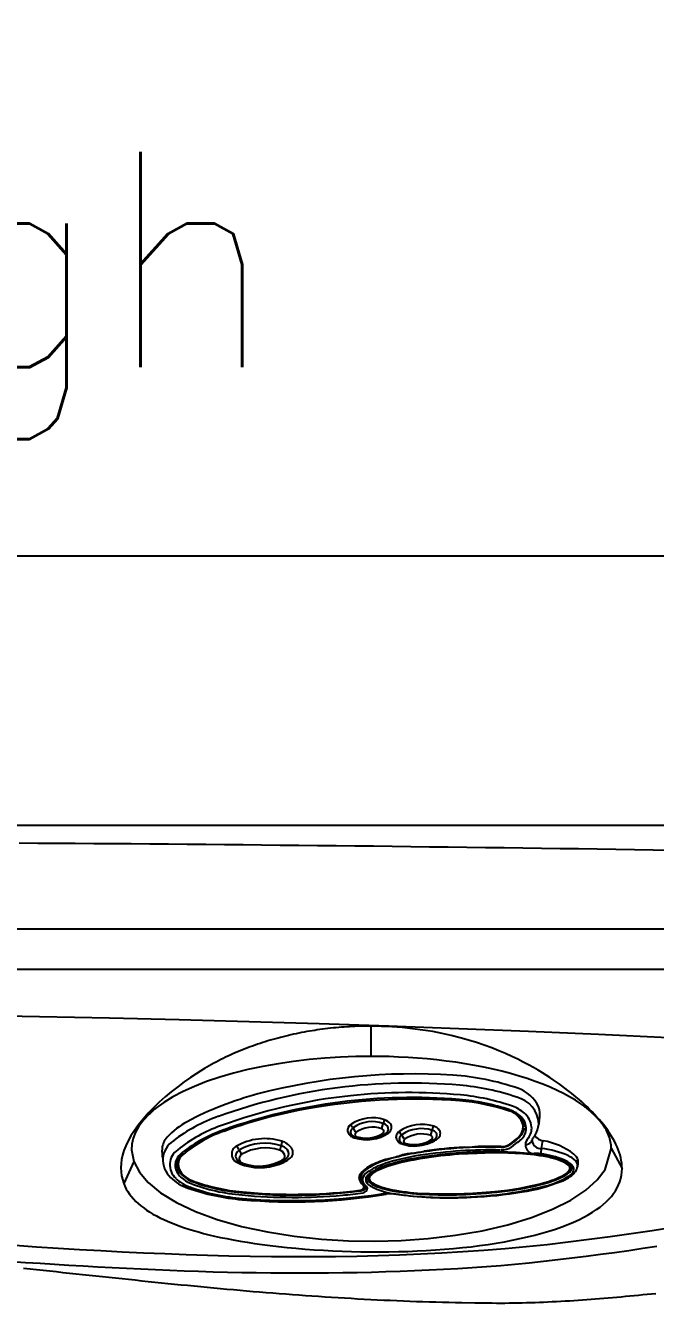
# Model space of a CAD drawing. Extents: x 941 to 1034, y 781 to 934.
# Drawn here: x 995.23 to 1006.91, y 881.75 to 905.51 of the extents above; entities that cross this region are included whole.
import ezdxf
from ezdxf.enums import TextEntityAlignment as Align

# ---------------------------------------------------------------- set-up
doc = ezdxf.new("R2010")
doc.units = 0
doc.header["$MEASUREMENT"] = 0
doc.layers.add('1', color=4, linetype='Continuous')
doc.layers.add('DIM', color=3, linetype='Continuous')
doc.styles.add('SIMPLEX', font='simplex')

# ---------------------------------------------------------------- blocks, each defined once
blk = doc.blocks.new('AUX PANEL')
at = {"layer": '1', "color": 3}
for p, q in [((4.09, 0.706), (4.105, 0.761)), ((3.509, 0.604), (3.478, 0.65)), ((3.575, 0.518), (3.53, 0.586)), ((4.058, 0.603), (4.081, 0.683)), ((4.38, 0.551), (4.414, 0.5)), ((4.479, 0.418), (4.435, 0.484)), ((4.986, 0.589), (4.966, 0.51)), ((4.997, 0.611), (5.013, 0.673)), ((2.208, 0.231), (2.221, 0.292)), ((1.381, 0.18), (1.412, 0.125)), ((1.475, 0.043), (1.435, 0.111)), ((2.197, 0.211), (2.18, 0.135))]:
    blk.add_line(p, q, dxfattribs=at)
for centre, radius, start, end in [((4.898, -9.084), 10.546, 86.8632, 111.5506), ((5.294, -2.689), 4.139, 72.501, 87.4952), ((4.94, -9.286), 10.481, 87.0677, 111.2921), ((4.88, -8.986), 10.271, 86.5699, 97.9706), ((5.25, -2.804), 4.079, 72.6462, 86.5699), ((6.434, 0.738), 0.531, 4.3959, 78.6317), ((4.876, -8.962), 10.247, 97.9706, 111.8262), ((4.522, -7.881), 8.993, 100.738, 112.1152), ((5.003, -9.862), 11.03, 87.4903, 101.2777), ((5.273, -2.793), 3.981, 73.2277, 87.0677), ((5.302, -2.643), 3.805, 73.2962, 87.2313), ((6.31, 0.63), 0.392, 35.432, 77.2832), ((6.317, 0.64), 0.371, 16.1555, 77.5899), ((6.26, 0.484), 0.557, 47.3073, 73.2277), ((6.266, 0.448), 0.672, 50.6403, 72.6462), ((6.222, 0.449), 0.593, 49.076, 63.9015), ((6.445, 0.665), 0.391, 8.207, 50.6403), ((2.12, -2.091), 3.022, 111.2615, 129.3913), ((3.9, 0.087), 0.633, 73.4336, 125.8479), ((6.442, 0.704), 0.257, 0.3358, 49.076), ((6.443, 0.682), 0.288, 306.9321, 47.3073), ((6.423, 0.711), 0.253, 350.8857, 35.432), ((6.552, 0.68), 0.283, 323.3704, 8.207), ((2.113, -2.063), 2.815, 111.8262, 130.4243), ((2.142, -2.108), 2.777, 111.2921, 129.6708), ((3.549, 0.52), 0.0681, 147.5692, 208.5669), ((3.614, 0.555), 0.143, 208.5669, 254.4282), ((3.651, 0.455), 0.189, 129.8753, 147.5692), ((3.599, 0.475), 0.0356, 168.3826, 202.5332), ((3.61, 0.473), 0.0468, 123.687, 168.3826), ((3.754, 1.057), 0.664, 254.4282, 305.983), ((3.899, 0.093), 0.525, 72.5871, 126.8184), ((3.757, 0.965), 0.556, 253.9429, 305.979), ((4.033, 0.522), 0.0756, 43.0492, 72.5871), ((4.025, 0.506), 0.195, 54.0655, 73.4336), ((4.064, 0.545), 0.0357, 303.2086, 351.2073), ((4.059, 0.546), 0.0408, 351.2073, 43.0492), ((4.083, 0.587), 0.0953, 5.0171, 54.0655), ((4.095, 0.588), 0.0841, 305.983, 5.0171), ((4.495, 0.403), 0.112, 123.4939, 150.4891), ((4.82, -0.045), 0.665, 75.5501, 125.3139), ((4.816, -0.029), 0.55, 74.6927, 126.8054), ((4.951, 0.443), 0.0591, 34.3397, 77.9306), ((4.938, 0.415), 0.19, 54.8314, 75.5501), ((4.973, 0.458), 0.0326, 341.0021, 34.3397), ((4.999, 0.5), 0.0854, 9.7066, 54.8314), ((5.01, 0.502), 0.0741, 323.8454, 9.7066), ((5.59, 1.557), 1.447, 304.3422, 311.8229), ((5.653, 1.489), 1.365, 305.362, 313.1514), ((6.288, 0.8), 0.418, 309.7821, 323.2215), ((6.266, 0.835), 0.468, 313.1514, 327.7289), ((6.565, 0.61), 0.0832, 313.3958, 342.3064), ((6.416, 0.709), 0.26, 331.3848, 351.4245), ((6.459, 0.713), 0.24, 327.7289, 356.3018), ((6.92, 0.381), 0.192, 137.2968, 179.7854), ((6.928, 0.461), 0.0807, 137.932, 181.7008), ((7.159, 0.366), 0.327, 141.7136, 152.8307), ((7.09, 0.717), 0.252, 219.319, 262.229), ((0.464, -0.12), 0.449, 125.7886, 176.0645), ((1.953, -1.713), 2.314, 110.6898, 133.9375), ((1.937, -0.724), 0.979, 74.0084, 121.0922), ((3.612, 0.48), 0.0492, 202.5332, 222.9991), ((3.615, 0.484), 0.0543, 222.9991, 256.7133), ((4.468, 0.419), 0.0796, 150.4891, 190.7765), ((4.471, 0.42), 0.0832, 190.7765, 243.1564), ((4.593, 0.66), 0.352, 243.1564, 251.5771), ((4.509, 0.379), 0.0398, 126.097, 204.1853), ((4.522, 0.392), 0.0572, 210.9526, 260.5563), ((4.647, 0.99), 0.685, 255.9831, 305.64), ((4.65, 0.902), 0.583, 256.3823, 305.5673), ((6.378, -8.401), 8.672, 90.7076, 100.5484), ((6.29, -7.841), 8.171, 94.8825, 100.1158), ((4.965, 0.461), 0.0411, 304.9146, 341.0021), ((6.383, -8.558), 8.882, 93.025, 98.8687), ((4.954, 0.543), 0.144, 310.0461, 323.8454), ((5.482, 3.073), 2.775, 272.3124, 276.4711), ((6.39, -8.711), 9.046, 90.7404, 93.7685), ((6.3, -6.423), 6.746, 90.1738, 93.2747), ((6.286, 0.603), 0.269, 267.1106, 296.5573), ((6.279, 0.607), 0.284, 270.1174, 305.362), ((6.281, 0.595), 0.324, 270.7773, 305.3436), ((7.971, -1.352), 2.256, 126.9321, 131.7726), ((6.729, 0.519), 0.133, 269.1945, 321.2663), ((6.914, 0.401), 0.187, 185.7097, 251.1934), ((6.778, 0.48), 0.0707, 321.2663, 351.2247), ((7.011, 0.487), 0.166, 189.7009, 275.984), ((6.714, 0.293), 0.314, 347.339, 5.2156), ((-44.67, 7.536), 52.198, 352.0555, 352.2188), ((6.88, -1.462), 1.791, 68.7788, 85.2916), ((0.489, -0.192), 0.339, 126.3542, 229.549), ((0.608, -0.252), 0.369, 130.1613, 155.7405), ((0.542, -0.181), 0.258, 125.8818, 192.4668), ((1.471, 0.004), 0.107, 152.7339, 212.7658), ((1.519, -0.02), 0.16, 124.1793, 152.7339), ((1.571, -0.087), 0.153, 128.0613, 147.9271), ((1.936, -0.697), 0.864, 73.9923, 122.1245), ((2.145, -0.006), 0.142, 22.2291, 78.4856), ((2.141, -0.014), 0.24, 43.5931, 74.0084), ((2.194, 0.028), 0.0852, 296.3745, 13.5406), ((2.19, 0.1), 0.166, 296.8486, 325.4042), ((2.231, 0.072), 0.116, 325.4042, 43.5931), ((4.471, -0.953), 1.03, 106.5339, 114.5292), ((5.34, -3.307), 3.525, 102.8403, 110.6261), ((5.585, -4.141), 4.34, 100.5484, 109.5628), ((-0.018, 14.17), 14.745, 286.5339, 287.4444), ((5.504, -3.891), 4.038, 102.2348, 108.3973), ((5.717, -4.638), 4.807, 99.0995, 107.8856), ((4.934, -1.591), 1.775, 99.8338, 107.4444), ((6.284, -7.363), 7.57, 93.3483, 103.6374), ((5.998, -6.07), 6.365, 98.8978, 103.0896), ((3.848, 4.674), 4.583, 279.8338, 282.6858), ((6.38, -8.259), 8.493, 90.8326, 101.7653), ((6.364, -8.326), 8.551, 90.8476, 99.4711), ((6.393, -6.216), 6.434, 84.8655, 94.9188), ((6.465, -4.752), 4.981, 83.7239, 92.6272), ((6.421, -6.928), 7.162, 86.4713, 91.3134), ((6.869, -1.11), 1.324, 83.9007, 90.2641), ((7.179, -4.264), 4.496, 92.6065, 93.9775), ((6.722, -2.233), 2.438, 77.8804, 84.1832), ((6.913, -1.414), 1.642, 86.2447, 87.8295), ((6.995, 0.227), 0.0251, 304.6788, 354.3337), ((6.76, -1.902), 2.123, 71.5446, 83.2367), ((6.885, -1.285), 1.489, 66.5256, 85.1925), ((6.798, -1.709), 1.947, 70.3737, 83.4318), ((7.039, -0.86), 1.029, 68.4457, 79.1127), ((7.219, -0.405), 0.539, 55.1292, 68.4457), ((7.292, -0.308), 0.443, 54.3966, 71.5446), ((7.285, -0.337), 0.491, 50.7876, 70.102), ((7.401, -0.098), 0.195, 43.96, 66.5256), ((7.368, -0.192), 0.43, 45.0041, 68.1277), ((7.469, -0.047), 0.103, 14.5673, 55.1292), ((7.429, -0.071), 0.155, 31.3477, 43.96), ((7.458, -0.08), 0.16, 34.1573, 55.4533), ((7.507, -0.023), 0.0639, 328.3765, 31.3477), ((7.537, -0.028), 0.066, 9.4117, 35.1562), ((7.509, -0.062), 0.135, 25.2231, 50.7876), ((0.49, -0.199), 0.241, 155.7405, 201.1498), ((0.542, -0.181), 0.258, 192.4668, 225.9064), ((0.544, -0.182), 0.238, 145.5885, 216.491), ((1.545, 0.052), 0.195, 212.7658, 238.9868), ((1.495, -0.039), 0.0641, 147.9271, 199.8187), ((1.55, -0.02), 0.122, 199.8187, 253.5053), ((1.569, 0.092), 0.241, 238.9868, 257.7433), ((1.777, 0.8), 0.979, 254.6751, 299.9168), ((1.771, 0.741), 0.914, 253.9045, 300.2528), ((4.062, -0.501), 0.444, 130.5135, 150.5571), ((3.925, -0.359), 0.23, 124.3894, 169.4043), ((3.931, -0.391), 0.206, 126.5464, 166.6135), ((4.135, -0.588), 0.557, 115.2129, 130.5135), ((5.11, -2.09), 2.327, 120.2638, 124.3894), ((4.067, -0.485), 0.319, 124.409, 144.7267), ((4.548, -1.223), 1.242, 109.5628, 126.5464), ((4.168, -0.569), 0.435, 121.2, 140.1355), ((4.177, -0.54), 0.395, 115.704, 141.203), ((4.565, -1.211), 1.199, 106.2225, 124.409), ((9.616, -12.229), 13.424, 114.5292, 115.2129), ((4.33, -0.753), 0.78, 107.2647, 120.2638), ((4.61, -1.3), 1.29, 106.6488, 121.2), ((5.112, -2.481), 2.549, 103.9108, 115.704), ((6.064, 2.81), 3.296, 280.6899, 293.4611), ((6.745, 1.019), 1.439, 284.6623, 303.8175), ((6.55, 1.504), 1.912, 287.104, 298.0281), ((6.608, 1.328), 1.709, 287.1896, 299.2994), ((7.053, 0.495), 0.778, 294.4942, 309.3287), ((7.319, 0.093), 0.285, 296.1958, 328.3765), ((7.186, 0.296), 0.547, 298.7146, 311.9764), ((7.41, 0.034), 0.252, 302.904, 330.5441), ((7.442, 0.02), 0.164, 309.3287, 346.5223), ((7.464, 0.001), 0.142, 308.0204, 340.8538), ((7.534, -0.023), 0.0683, 340.8538, 5.6104), ((7.548, -0.044), 0.093, 330.5441, 25.2231), ((0.607, -0.154), 0.366, 201.1498, 229.791), ((0.796, 0.168), 0.813, 229.549, 251.3924), ((0.712, -0.055), 0.448, 216.6808, 252.308), ((0.768, 0.052), 0.582, 225.9064, 250.7557), ((0.726, -0.013), 0.55, 229.791, 250.6244), ((3.747, -0.324), 0.0827, 150.5571, 182.8718), ((3.82, -0.32), 0.155, 182.8718, 227.961), ((3.836, -0.336), 0.138, 172.0602, 214.1366), ((2.079, -2.308), 2.487, 47.71, 48.7976), ((3.843, -0.351), 0.136, 207.1302, 236.6627), ((3.818, -0.364), 0.0904, 166.6135, 217.2924), ((4.053, -0.185), 0.386, 217.2924, 229.962), ((3.732, -0.491), 0.0307, 346.5457, 47.71), ((3.712, -0.55), 0.101, 41.922, 56.6627), ((3.887, -0.357), 0.0974, 144.7267, 219.3538), ((3.978, -0.282), 0.216, 219.3538, 235.0523), ((3.888, -0.335), 0.0706, 140.1355, 219.6246), ((3.944, -0.303), 0.128, 190.8459, 243.2975), ((4, -0.251), 0.211, 217.7981, 243.3099), ((3.919, -0.332), 0.0634, 141.203, 219.1831), ((4.12, -0.08), 0.462, 235.0523, 248.4056), ((4.045, -0.229), 0.226, 219.1831, 246.3327), ((4.26, 0.21), 0.73, 239.2096, 254.2492), ((4.216, 0.127), 0.646, 241.3274, 251.047), ((4.489, 0.783), 1.331, 246.3327, 263.3862), ((5.207, 6.346), 6.983, 272.7222, 285.7486), ((5.01, 8.132), 8.73, 274.7939, 279.984), ((5.139, 7.174), 7.757, 276.2528, 281.4226), ((5.513, 4.925), 5.47, 277.091, 287.0145), ((5.716, 4.172), 4.707, 279.8723, 287.2579), ((1.653, 2.713), 3.498, 251.3924, 267.7645), ((1.658, 2.639), 3.361, 250.6244, 267.4121), ((1.719, 2.917), 3.586, 251.421, 266.6959), ((1.642, 2.557), 3.235, 250.7557, 268.2288), ((2.124, 9.523), 10.261, 266.5519, 276.9572), ((2.128, 9.385), 10.067, 266.4926, 273.2192), ((2.114, 9.839), 10.637, 266.781, 281.4595), ((2.157, 8.778), 9.475, 266.2819, 279.2521), ((2.133, 9.406), 10.088, 273.1801, 278.8593), ((2.905, 3.665), 4.352, 276.0969, 281.2051), ((3.665, -0.381), 0.193, 274.3564, 303.3397), ((3.676, -0.459), 0.103, 276.3351, 322.16), ((3.73, -0.503), 0.102, 281.2051, 328.2455), ((3.727, -0.504), 0.0346, 328.4818, 9.2387), ((3.74, -0.494), 0.0569, 303.3397, 340.7519), ((3.765, -0.503), 0.0312, 340.7519, 41.922), ((3.767, -0.526), 0.0596, 328.2455, 49.962), ((4.516, 0.923), 1.541, 248.4056, 265.6006), ((4.526, 1.067), 1.636, 251.4763, 266.013), ((4.643, 1.57), 2.143, 254.2492, 264.5053), ((4.968, 4.102), 4.685, 262.2396, 269.1507), ((5.063, 5.863), 6.51, 264.1363, 274.1865), ((4.416, -0.589), 0.0236, 79.0835, 88.6815), ((5.016, 4.892), 5.49, 263.7712, 270.3976), ((5.077, 6.897), 7.488, 265.1015, 276.9538), ((5.024, 7.92), 8.502, 269.1517, 277.8679), ((5.015, 7.84), 8.438, 270.2675, 274.9269)]:
    blk.add_arc(centre, radius, start, end, dxfattribs=at)
at = {"layer": '1', "color": 2}
for centre, radius, start, end in [((4.985, -9.767), 11.402, 88.2128, 106.5253), ((5.198, -2.936), 4.567, 72.7244, 88.2128), ((6.355, 0.783), 0.673, 27.941, 72.7244), ((3.446, -4.582), 5.993, 106.5253, 120.0224), ((6.52, 0.928), 0.461, 347.4297, 21.5705), ((3.902, 0.081), 0.71, 73.3731, 126.6286), ((4.04, 0.544), 0.226, 39.2156, 73.3731), ((6.497, 0.801), 0.467, 330.2411, 356.5702), ((7.096, 0.785), 0.134, 161.0592, 185.0976), ((1.16, -0.625), 1.423, 120.0224, 139.1091), ((3.546, 0.549), 0.122, 123.8991, 191.1005), ((3.557, 0.551), 0.133, 191.1005, 239.2691), ((3.756, 1.11), 0.73, 253.8892, 306.3578), ((4.106, 0.625), 0.133, 308.5481, 353.0694), ((4.135, 0.622), 0.104, 353.0694, 39.2156), ((4.41, 0.452), 0.0848, 153.8236, 197.8039), ((4.521, 0.398), 0.209, 132.6044, 153.8236), ((4.823, -0.049), 0.747, 74.7178, 126.4448), ((4.964, 0.465), 0.213, 43.2785, 74.7178), ((5.042, 0.539), 0.105, 2.3795, 43.2785), ((5.034, 0.539), 0.113, 318.9553, 2.3795), ((0.353, 0.073), 0.356, 139.1091, 177.165), ((1.932, -0.719), 1.059, 74.5553, 122.303), ((2.119, -0.041), 0.356, 39.1161, 74.5553), ((3.655, 0.716), 0.324, 239.2691, 251.6989), ((4.49, 0.478), 0.169, 197.8039, 216.3234), ((4.452, 0.45), 0.122, 216.3234, 246.3113), ((4.591, 0.767), 0.468, 246.3113, 256.5178), ((4.649, 1.008), 0.716, 256.5178, 287.4956), ((4.599, 1.167), 0.882, 287.4956, 301.8398), ((4.935, 0.625), 0.244, 301.8398, 318.9553), ((6.881, -0.821), 1.3, 54.6823, 82.229), ((7.51, 0.068), 0.211, 336.4607, 54.6823), ((0.575, 0.062), 0.579, 177.165, 195.0902), ((1.456, 0.037), 0.166, 124.9572, 195.5352), ((2.29, 0.098), 0.136, 312.1345, 39.1161), ((7.58, 0.021), 0.129, 343.1859, 45.0041), ((0.491, -0.088), 0.474, 179.8157, 227.6318), ((1.455, 0.036), 0.164, 195.5352, 241.4325), ((1.697, 0.481), 0.671, 241.4325, 256.2015), ((1.785, 0.84), 1.041, 256.2015, 297.5534), ((2.013, 0.404), 0.548, 297.5534, 312.1345), ((7.001, 0.653), 1.015, 293.4583, 302.5562), ((7.298, 0.187), 0.462, 302.5562, 320.7933), ((7.452, 0.062), 0.264, 320.7933, 342.7195), ((0.754, 0.2), 0.864, 227.6318, 252.8661), ((6.133, 2.652), 3.194, 280.147, 293.4583), ((1.747, 3.422), 4.235, 252.8661, 266.7927), ((2.089, 9.947), 10.769, 266.9181, 281.2009), ((4.278, -1.121), 0.513, 88.3059, 100.9296), ((4.256, -1.934), 1.326, 82.8545, 88.4017), ((5.11, 6.4), 7.051, 264.3901, 275.2555), ((5.26, 6.446), 7.085, 274.0179, 281.6923)]:
    blk.add_arc(centre, radius, start, end, dxfattribs=at)
blk = doc.blocks.new('ENVOY')
at = {"layer": '1', "color": 3, "linetype": 'Continuous'}
for p, q in [((81.052, 87.184), (12.056, 87.184)), ((60.256, 85.383), (60.253, 84.82)), ((64.711, 83.119), (64.911, 82.739)), ((55.86, 82.869), (55.671, 82.46))]:
    blk.add_line(p, q, dxfattribs=at)
at = {"layer": '1', "color": 4}
blk.add_lwpolyline([(93.109, 77.107, 0.414214), (81.109, 89.107), (12, 89.107, 0.414214), (0, 77.107), (0, 12, 0.414214), (12, 0), (81.109, 0, 0.414214), (93.109, 12)], format="xyb", close=True, dxfattribs=at)
at = {"layer": '1', "color": 3, "linetype": 'Continuous'}
for points in [[(53.733, 88.782), (54.078, 88.78), (54.424, 88.777), (54.77, 88.775), (55.116, 88.773), (55.462, 88.77), (55.808, 88.768), (56.153, 88.765), (56.499, 88.762), (56.845, 88.759), (57.191, 88.756), (57.537, 88.753), (57.883, 88.75), (58.229, 88.747), (58.574, 88.743), (58.92, 88.74), (59.266, 88.736), (59.612, 88.732), (59.958, 88.729), (60.304, 88.725), (60.649, 88.721), (60.995, 88.716), (61.341, 88.712), (61.687, 88.708), (62.033, 88.703), (62.378, 88.699), (62.724, 88.694), (63.07, 88.69), (63.416, 88.685), (63.762, 88.68), (64.107, 88.675), (64.453, 88.67), (64.799, 88.664), (65.145, 88.659), (65.491, 88.654), (65.836, 88.648)], [(67.254, 86.434), (65.282, 86.434), (63.311, 86.434), (61.34, 86.434), (59.368, 86.434), (57.397, 86.434), (55.425, 86.434), (53.454, 86.434), (51.482, 86.434), (49.511, 86.434), (47.54, 86.434), (45.568, 86.434), (43.597, 86.434), (41.625, 86.434), (39.654, 86.434), (37.682, 86.434), (35.711, 86.434), (33.74, 86.434), (31.768, 86.434), (29.797, 86.434)], [(60.256, 85.383), (60.206, 85.383), (60.156, 85.382), (60.106, 85.381), (60.056, 85.38), (60.006, 85.379), (59.956, 85.377), (59.906, 85.375), (59.856, 85.372), (59.807, 85.369), (59.757, 85.366), (59.707, 85.362), (59.657, 85.358), (59.607, 85.353), (59.558, 85.348), (59.508, 85.343), (59.459, 85.338), (59.409, 85.332), (59.36, 85.325), (59.31, 85.319), (59.261, 85.312), (59.212, 85.304), (59.163, 85.296), (59.114, 85.288), (59.065, 85.28), (59.016, 85.271), (58.967, 85.261), (58.918, 85.252), (58.87, 85.242), (58.821, 85.231), (58.773, 85.22), (58.725, 85.209), (58.676, 85.198), (58.628, 85.186), (58.58, 85.174), (58.532, 85.161), (58.485, 85.148), (58.437, 85.135), (58.389, 85.121), (58.342, 85.107), (58.295, 85.092), (58.248, 85.077), (58.201, 85.062), (58.154, 85.046), (58.107, 85.03), (58.06, 85.013), (58.014, 84.996), (57.968, 84.979), (57.921, 84.961), (57.875, 84.943), (57.83, 84.924), (57.784, 84.905), (57.739, 84.886), (57.693, 84.866), (57.648, 84.846), (57.604, 84.825), (57.56, 84.804), (57.516, 84.783), (57.472, 84.761), (57.428, 84.739), (57.385, 84.716), (57.342, 84.693), (57.299, 84.67), (57.257, 84.646), (57.214, 84.621), (57.168, 84.594), (57.101, 84.553), (57.013, 84.497), (56.908, 84.427), (56.792, 84.346), (56.672, 84.257), (56.554, 84.165), (56.44, 84.069), (56.329, 83.97), (56.224, 83.869), (56.124, 83.765), (56.03, 83.659), (55.944, 83.552), (55.869, 83.447), (55.805, 83.347), (55.752, 83.251), (55.709, 83.16), (55.675, 83.073), (55.65, 82.99), (55.632, 82.91), (55.621, 82.831), (55.617, 82.752), (55.621, 82.676), (55.631, 82.602), (55.671, 82.46)], [(64.911, 82.739), (64.909, 82.79), (64.905, 82.84), (64.897, 82.89), (64.887, 82.941), (64.874, 82.992), (64.858, 83.043), (64.84, 83.093), (64.819, 83.144), (64.795, 83.195), (64.77, 83.246), (64.742, 83.297), (64.711, 83.348), (64.679, 83.398), (64.645, 83.449), (64.609, 83.499), (64.571, 83.549), (64.531, 83.598), (64.49, 83.647), (64.447, 83.696), (64.403, 83.744), (64.357, 83.791), (64.311, 83.838), (64.263, 83.885), (64.214, 83.93), (64.165, 83.976), (64.114, 84.02), (64.063, 84.064), (64.011, 84.107), (63.958, 84.149), (63.905, 84.191), (63.852, 84.232), (63.798, 84.272), (63.744, 84.311), (63.69, 84.349), (63.635, 84.387), (63.574, 84.427), (63.507, 84.47), (63.434, 84.516), (63.355, 84.564), (63.27, 84.613), (63.178, 84.664), (63.08, 84.716), (62.976, 84.768), (62.865, 84.821), (62.748, 84.874), (62.624, 84.926), (62.494, 84.977), (62.357, 85.027), (62.214, 85.076), (62.064, 85.123), (61.908, 85.167), (61.745, 85.208), (61.575, 85.246), (61.4, 85.28), (61.217, 85.31), (61.029, 85.335), (60.836, 85.356), (60.643, 85.37), (60.256, 85.383)], [(60.253, 84.82), (59.974, 84.817), (59.69, 84.806), (59.402, 84.788), (59.111, 84.762), (58.821, 84.728), (58.533, 84.685), (58.25, 84.635), (57.974, 84.576), (57.706, 84.509), (57.451, 84.434), (57.209, 84.352), (56.983, 84.263), (56.775, 84.169), (56.585, 84.069), (56.416, 83.965), (56.268, 83.858), (56.141, 83.748), (56.036, 83.637), (55.952, 83.525), (55.889, 83.414), (55.847, 83.303), (55.823, 83.194), (55.818, 83.087), (55.86, 82.869)], [(64.145, 83.943), (64.046, 84.007), (63.94, 84.07), (63.827, 84.132), (63.706, 84.191), (63.578, 84.249), (63.443, 84.305), (63.302, 84.358), (63.155, 84.408), (63.003, 84.456), (62.846, 84.502), (62.685, 84.544), (62.519, 84.584), (62.35, 84.62), (62.179, 84.653), (62.005, 84.684), (61.829, 84.711), (61.652, 84.735), (61.475, 84.756), (61.297, 84.773), (61.12, 84.788), (60.943, 84.8), (60.768, 84.809), (60.594, 84.816), (60.253, 84.82)], [(64.13, 83.954), (64.135, 83.95), (64.139, 83.947), (64.144, 83.944), (64.149, 83.94), (64.154, 83.937), (64.159, 83.933), (64.164, 83.93), (64.169, 83.926), (64.174, 83.923), (64.179, 83.919), (64.183, 83.916), (64.188, 83.912), (64.193, 83.909), (64.198, 83.905), (64.203, 83.901), (64.207, 83.898), (64.212, 83.894), (64.217, 83.89), (64.222, 83.887), (64.226, 83.883), (64.231, 83.879), (64.236, 83.876), (64.241, 83.872), (64.245, 83.868), (64.25, 83.864), (64.255, 83.861), (64.259, 83.857), (64.264, 83.853), (64.268, 83.849), (64.273, 83.845), (64.278, 83.842), (64.282, 83.838), (64.287, 83.834), (64.291, 83.83), (64.296, 83.826), (64.3, 83.822), (64.305, 83.818), (64.309, 83.814), (64.314, 83.81), (64.318, 83.806), (64.323, 83.802), (64.327, 83.798), (64.332, 83.794), (64.336, 83.79), (64.341, 83.786), (64.345, 83.782), (64.349, 83.778), (64.354, 83.774), (64.358, 83.77), (64.362, 83.766), (64.367, 83.762), (64.371, 83.758), (64.375, 83.754), (64.379, 83.75), (64.384, 83.746), (64.388, 83.741), (64.392, 83.737), (64.396, 83.733), (64.4, 83.729), (64.404, 83.725), (64.409, 83.721), (64.413, 83.717), (64.417, 83.713), (64.421, 83.708), (64.425, 83.704), (64.429, 83.7), (64.433, 83.696), (64.437, 83.692), (64.441, 83.688), (64.445, 83.684), (64.448, 83.68), (64.452, 83.675), (64.456, 83.671), (64.46, 83.667), (64.463, 83.663), (64.467, 83.659), (64.471, 83.655), (64.474, 83.651), (64.478, 83.647), (64.481, 83.643), (64.485, 83.64), (64.488, 83.636), (64.492, 83.632), (64.495, 83.628), (64.498, 83.624), (64.502, 83.621), (64.505, 83.617), (64.508, 83.613), (64.511, 83.61), (64.514, 83.606), (64.517, 83.603), (64.519, 83.6), (64.522, 83.596), (64.525, 83.593), (64.527, 83.59), (64.53, 83.587), (64.532, 83.584), (64.535, 83.581), (64.537, 83.579), (64.539, 83.576), (64.541, 83.573), (64.543, 83.571), (64.545, 83.569), (64.547, 83.566), (64.548, 83.564), (64.55, 83.562), (64.551, 83.56), (64.553, 83.558), (64.554, 83.557), (64.555, 83.555), (64.557, 83.553), (64.558, 83.552), (64.559, 83.551), (64.56, 83.549), (64.56, 83.548), (64.561, 83.547), (64.562, 83.546), (64.563, 83.546), (64.563, 83.545), (64.564, 83.544), (64.564, 83.544), (64.564, 83.543), (64.565, 83.543), (64.565, 83.542), (64.565, 83.542), (64.565, 83.542), (64.565, 83.542), (64.565, 83.542), (64.565, 83.542), (64.565, 83.542), (64.565, 83.542), (64.565, 83.543), (64.564, 83.543), (64.564, 83.543), (64.564, 83.544), (64.564, 83.544), (64.563, 83.545), (64.563, 83.545), (64.562, 83.546), (64.562, 83.547), (64.561, 83.547), (64.561, 83.548), (64.56, 83.549), (64.559, 83.551)], [(56.001, 83.594), (56.002, 83.595), (56.003, 83.596), (56.004, 83.598), (56.005, 83.6), (56.007, 83.602), (56.009, 83.604), (56.011, 83.606), (56.013, 83.609), (56.015, 83.612), (56.018, 83.615), (56.021, 83.619), (56.024, 83.623), (56.028, 83.627), (56.031, 83.631), (56.035, 83.635), (56.039, 83.64), (56.043, 83.645), (56.048, 83.65), (56.052, 83.655), (56.057, 83.661), (56.062, 83.666), (56.067, 83.672), (56.073, 83.678), (56.078, 83.683), (56.084, 83.689), (56.09, 83.695), (56.095, 83.701), (56.101, 83.708), (56.107, 83.714), (56.113, 83.72), (56.12, 83.726), (56.126, 83.732), (56.132, 83.739), (56.139, 83.745), (56.145, 83.751), (56.152, 83.758), (56.159, 83.764), (56.165, 83.77), (56.172, 83.776), (56.179, 83.783), (56.186, 83.789), (56.193, 83.795), (56.2, 83.802), (56.207, 83.808), (56.215, 83.814), (56.222, 83.82), (56.229, 83.827), (56.236, 83.833), (56.244, 83.839), (56.251, 83.845), (56.259, 83.851), (56.266, 83.857), (56.274, 83.863), (56.289, 83.875)], [(64.711, 83.119), (64.71, 83.147), (64.707, 83.175), (64.704, 83.203), (64.699, 83.232), (64.693, 83.26), (64.686, 83.289), (64.677, 83.318), (64.667, 83.347), (64.656, 83.376), (64.643, 83.405), (64.629, 83.434), (64.614, 83.463), (64.597, 83.492), (64.559, 83.551)], [(55.86, 82.869), (55.961, 82.675), (56.124, 82.481), (56.354, 82.291), (56.647, 82.11), (57, 81.943), (57.406, 81.794), (57.855, 81.666), (58.335, 81.563), (58.833, 81.484), (59.339, 81.43), (59.839, 81.401), (60.326, 81.393), (60.816, 81.406), (61.319, 81.442), (61.824, 81.502), (62.319, 81.587), (62.792, 81.697), (63.231, 81.83), (63.624, 81.984), (63.962, 82.155), (64.24, 82.339), (64.452, 82.53), (64.599, 82.725), (64.711, 83.107)], [(64.711, 83.107), (64.711, 83.107), (64.711, 83.108), (64.711, 83.109), (64.711, 83.11), (64.711, 83.111), (64.711, 83.112), (64.711, 83.112), (64.711, 83.113), (64.711, 83.114), (64.711, 83.115), (64.711, 83.116), (64.711, 83.116), (64.711, 83.117), (64.711, 83.119)], [(55.671, 82.46), (55.693, 82.41), (55.719, 82.36), (55.748, 82.312), (55.78, 82.265), (55.816, 82.219), (55.855, 82.175), (55.897, 82.131), (55.942, 82.089), (55.99, 82.048), (56.042, 82.009), (56.096, 81.97), (56.154, 81.933), (56.214, 81.896), (56.277, 81.861), (56.343, 81.827), (56.412, 81.794), (56.484, 81.761), (56.558, 81.73), (56.635, 81.7), (56.714, 81.671), (56.796, 81.642), (56.88, 81.615), (56.967, 81.589), (57.057, 81.563), (57.151, 81.537), (57.251, 81.512), (57.356, 81.487), (57.467, 81.463), (57.582, 81.439), (57.703, 81.416), (57.829, 81.393), (57.961, 81.371), (58.098, 81.35), (58.24, 81.33), (58.388, 81.311), (58.541, 81.293), (58.699, 81.276), (58.864, 81.261), (59.033, 81.246), (59.204, 81.234), (59.376, 81.223), (59.549, 81.214), (59.723, 81.206), (59.896, 81.201), (60.069, 81.197), (60.242, 81.195), (60.416, 81.194), (60.59, 81.195), (60.764, 81.198), (60.938, 81.203), (61.11, 81.21), (61.282, 81.218), (61.452, 81.229), (61.62, 81.241), (61.786, 81.256), (61.95, 81.272), (62.111, 81.29), (62.27, 81.31), (62.426, 81.332), (62.579, 81.356), (62.729, 81.382), (62.875, 81.409), (63.019, 81.439), (63.158, 81.471), (63.294, 81.505), (63.426, 81.54), (63.553, 81.578), (63.676, 81.618), (63.795, 81.659), (63.907, 81.702), (64.012, 81.746), (64.11, 81.791), (64.202, 81.837), (64.286, 81.883), (64.365, 81.93), (64.437, 81.977), (64.503, 82.025), (64.564, 82.074), (64.618, 82.122), (64.668, 82.171), (64.713, 82.222), (64.754, 82.274), (64.79, 82.327), (64.821, 82.381), (64.848, 82.437), (64.871, 82.495), (64.888, 82.554), (64.901, 82.614), (64.911, 82.739)], [(65.856, 81.645), (65.467, 81.586), (65.079, 81.528), (64.69, 81.473), (64.301, 81.421), (63.912, 81.372), (63.523, 81.327), (63.133, 81.286), (62.742, 81.251), (62.351, 81.219), (61.96, 81.192), (61.568, 81.169), (61.175, 81.149), (60.782, 81.133), (60.388, 81.12), (59.993, 81.11), (59.598, 81.104), (59.203, 81.1), (58.808, 81.1), (58.413, 81.102), (58.017, 81.108), (57.622, 81.116), (57.226, 81.127), (56.831, 81.14), (56.435, 81.155), (56.039, 81.172), (55.643, 81.191), (55.247, 81.212), (54.85, 81.234), (54.453, 81.258), (54.057, 81.283), (53.66, 81.309)], [(53.585, 81.016), (53.852, 80.999), (54.12, 80.982), (54.387, 80.965), (54.655, 80.949), (54.922, 80.933), (55.189, 80.918), (55.457, 80.904), (55.724, 80.89), (55.991, 80.877), (56.259, 80.865), (56.526, 80.854), (56.793, 80.843), (57.06, 80.834), (57.327, 80.826), (57.595, 80.819), (57.862, 80.813), (58.13, 80.809), (58.397, 80.805), (58.665, 80.803), (58.932, 80.803), (59.199, 80.803), (59.466, 80.805), (59.733, 80.809), (60, 80.813), (60.267, 80.82), (60.533, 80.827), (60.8, 80.836), (61.066, 80.847), (61.332, 80.859), (61.598, 80.873), (61.864, 80.887), (62.13, 80.904), (62.396, 80.923), (62.661, 80.944), (62.926, 80.967), (63.191, 80.992), (63.455, 81.02), (63.719, 81.05), (63.983, 81.081), (64.246, 81.114), (64.509, 81.149), (64.772, 81.185), (65.035, 81.222), (65.297, 81.26), (65.559, 81.299)]]:
    blk.add_lwpolyline(points, dxfattribs=at)
at = {"layer": '1', "color": 2, "linetype": 'Continuous'}
for points in [[(42.444, 85.611), (43.741, 85.623), (45.037, 85.63), (46.333, 85.632), (47.629, 85.631), (48.926, 85.625), (50.222, 85.616), (51.518, 85.602), (52.814, 85.584), (54.11, 85.561), (55.406, 85.535), (56.702, 85.504), (57.997, 85.469), (59.293, 85.43), (60.588, 85.387), (61.884, 85.34), (63.179, 85.288), (64.473, 85.232), (65.768, 85.173), (68.356, 85.04)], [(53.811, 80.891), (53.934, 80.879), (54.056, 80.866), (54.178, 80.853), (54.3, 80.84), (54.422, 80.827), (54.544, 80.814), (54.666, 80.801), (54.788, 80.788), (54.909, 80.775), (55.031, 80.762), (55.153, 80.749), (55.275, 80.736), (55.397, 80.723), (55.519, 80.71), (55.64, 80.697), (55.762, 80.685), (55.884, 80.672), (56.005, 80.659), (56.127, 80.647), (56.249, 80.634), (56.37, 80.622), (56.492, 80.609), (56.613, 80.597), (56.735, 80.585), (56.856, 80.573), (56.978, 80.561), (57.099, 80.549), (57.221, 80.538), (57.342, 80.526), (57.464, 80.515), (57.585, 80.504), (57.706, 80.493), (57.828, 80.482), (57.949, 80.472), (58.07, 80.461), (58.192, 80.451), (58.313, 80.441), (58.434, 80.432), (58.556, 80.422), (58.677, 80.413), (58.798, 80.404), (58.919, 80.395), (59.04, 80.386), (59.162, 80.378), (59.283, 80.369), (59.404, 80.361), (59.525, 80.354), (59.646, 80.346), (59.767, 80.339), (59.888, 80.332), (60.009, 80.325), (60.13, 80.319), (60.251, 80.312), (60.372, 80.306), (60.493, 80.3), (60.614, 80.295), (60.735, 80.29), (60.856, 80.285), (60.977, 80.28), (61.098, 80.276), (61.219, 80.271), (61.339, 80.268), (61.46, 80.264), (61.581, 80.261), (61.701, 80.258), (61.822, 80.255), (61.943, 80.252), (62.184, 80.248)], [(62.184, 80.248), (62.263, 80.247), (62.343, 80.247), (62.423, 80.246), (62.502, 80.246), (62.582, 80.245), (62.662, 80.245), (62.741, 80.245), (62.821, 80.246), (62.9, 80.247), (62.98, 80.248), (63.059, 80.25), (63.139, 80.252), (63.219, 80.254), (63.298, 80.257), (63.378, 80.259), (63.458, 80.263), (63.537, 80.266), (63.617, 80.27), (63.697, 80.274), (63.777, 80.278), (63.857, 80.283), (63.936, 80.287), (64.016, 80.293), (64.096, 80.298), (64.176, 80.303), (64.256, 80.309), (64.336, 80.315), (64.416, 80.321), (64.496, 80.328), (64.576, 80.334), (64.656, 80.341), (64.736, 80.348), (64.816, 80.355), (64.896, 80.362), (64.976, 80.369), (65.056, 80.377), (65.137, 80.384), (65.217, 80.392), (65.297, 80.4), (65.377, 80.407), (65.458, 80.415), (65.538, 80.423)]]:
    blk.add_lwpolyline(points, dxfattribs=at)
at = {"layer": '1', "color": 1, "rotation": 358.1407442624252}
blk.add_blockref('AUX PANEL', (56.382, 83.017), dxfattribs=at)

msp = doc.modelspace()

# ---------------------------------------------------------------- linework, layer by layer
at = {"layer": 'DIM', "color": 4}
msp.add_lwpolyline([(957.6, 895.675), (1018.266, 895.675), (1018.266, 933.58), (957.6, 933.58)], close=True, dxfattribs=at)

# ---------------------------------------------------------------- block references
at = {"layer": '1'}
msp.add_blockref('ENVOY', (941.378, 801.568), dxfattribs=at)

# ---------------------------------------------------------------- texts
at = {"layer": 'DIM', "style": 'SIMPLEX'}
msp.add_text('36" High', height=4, dxfattribs=at).set_placement((987.933, 899.175), align=Align.CENTER)

doc.saveas('drawing.dxf')
